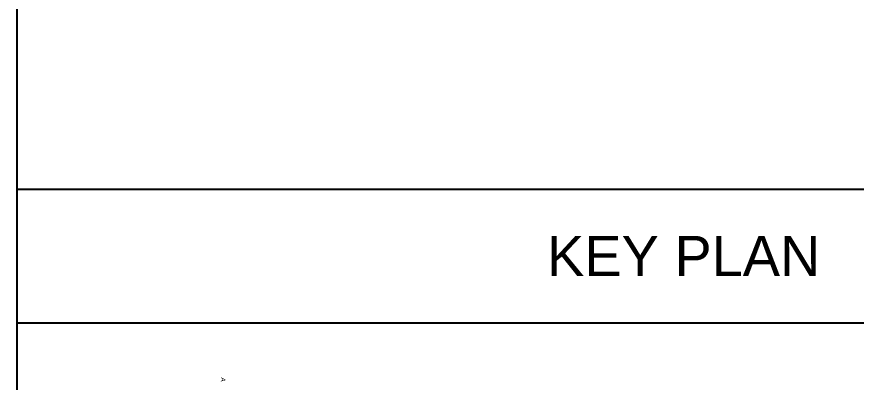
# Model space of a CAD drawing. Header units: metres. Extents: x 494 to 1845, y -666 to 1061.
# Drawn here: x 1753.143 to 1757.131, y 226.099 to 227.834 of the extents above; entities that cross this region are included whole.
import ezdxf
from ezdxf.enums import TextEntityAlignment as Align

# ---------------------------------------------------------------- set-up
doc = ezdxf.new("R2010")
doc.units = ezdxf.units.M
doc.header["$MEASUREMENT"] = 0
doc.layers.add('COLUMN', color=1, linetype='Continuous')
doc.layers.add('SHEET', color=7, linetype='Continuous')
doc.styles.add('arial', font='arial.ttf', dxfattribs={"height": 0.3})
doc.styles.add('NAME PLATE', font='arial.ttf')
doc.styles.get("Standard").update_dxf_attribs({"font": 'arial.ttf'})

# ---------------------------------------------------------------- blocks, each defined once
blk = doc.blocks.new('zw$2126')
at = {"insert": (0, 7.33), "char_height": 0.6, "width": 3.7955, "attachment_point": 7}
blk.add_mtext('A', dxfattribs=at)
at = {"layer": 'COLUMN', "style": 'arial'}
blk.add_attdef('SA2', text='', height=0.2, dxfattribs=at).set_placement((23.59, 1.82), align=Align.CENTER)
blk = doc.blocks.new('zw$2024')
at = {"layer": 'COLUMN', "color": 2, "lineweight": 30, "xscale": 0.040454025344065, "yscale": 0.040454025344065, "zscale": 0.040454025344065, "rotation": 263.1416268303429}
blk.add_blockref('zw$2126', (0.4408, 7.5106), dxfattribs=at)
blk = doc.blocks.new('sadfsdf')
at = {"layer": 'SHEET'}
for p, q in [((88.1516, 52.4113), (88.1516, 0.4526)), ((88.1516, 44.174), (94.488, 44.174)), ((88.1516, 43.5403), (94.488, 43.5403))]:
    blk.add_line(p, q, dxfattribs=at)
at = {"color": 3, "xscale": 0.9052046613064094, "yscale": 0.9052046613064094, "zscale": 0.9052046613064094}
blk.add_blockref('zw$2024', (88.4566, 36.5145), dxfattribs=at)
at = {"layer": 'SHEET', "style": 'NAME PLATE'}
blk.add_text('KEY PLAN', height=0.19009, dxfattribs=at).set_placement((91.3198, 43.8572), align=Align.MIDDLE_CENTER)

msp = doc.modelspace()

# ---------------------------------------------------------------- block references
msp.add_blockref('sadfsdf', (1664.9913, 182.8408))

doc.saveas('drawing.dxf')
